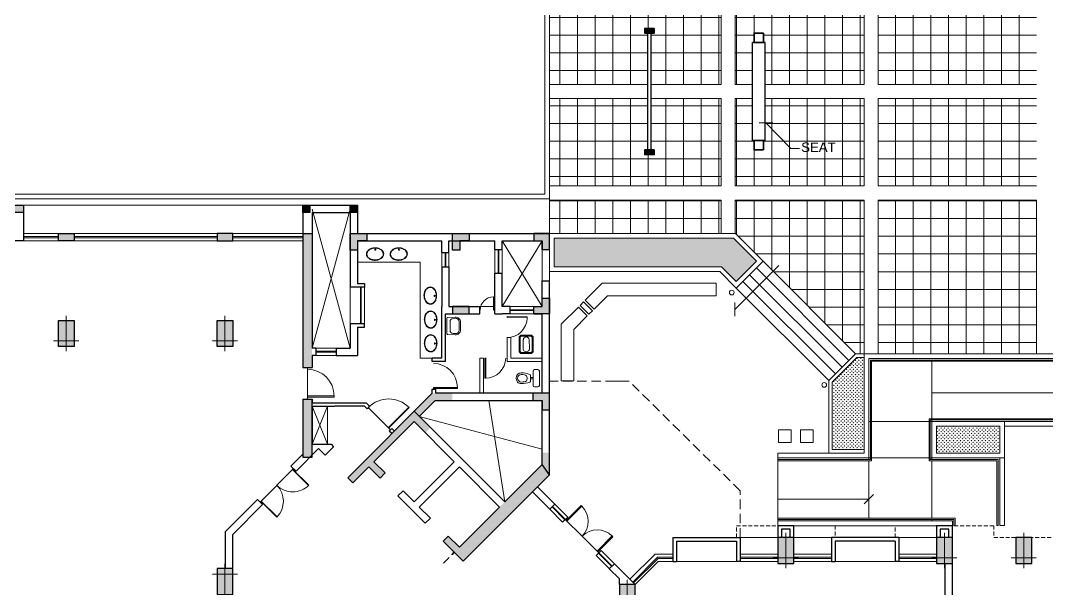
# Model space of a CAD drawing. Header units: inches. Extents: x 5542223 to 12533222, y 497239 to 5189502.
# Drawn here: x 6764877 to 6797436, y 2135837 to 2153867 of the extents above; entities that cross this region are included whole.
import ezdxf

# ---------------------------------------------------------------- set-up
doc = ezdxf.new("R2010")
doc.units = ezdxf.units.IN
doc.header["$MEASUREMENT"] = 0
for name, pattern in [('CENTER2', [1.125, 0.75, -0.125, 0.125, -0.125]), ('HIDDEN', [0.375, 0.25, -0.125]), ('HIDDENX2', [0.75, 0.5, -0.25])]:
    doc.linetypes.add(name, pattern=pattern)
doc.layers.get('0').update_dxf_attribs({"color": 1})
for name, color, linetype, lineweight in [('beam_primary', 7, 'HIDDENX2', 35), ('c_b', 253, 'Continuous', 15), ('CILL', 7, 'Continuous', 20), ('col', 7, 'Continuous', 30), ('DOOR', 7, 'Continuous', 9), ('ELE', 7, 'Continuous', 13), ('grid', 7, 'CENTER2', 9), ('hatch_col', 8, 'Continuous', 5), ('HosGreenHatch', 7, 'Continuous', 5), ('HosRamp', 7, 'Continuous', 13), ('HosSteps', 7, 'Continuous', 13), ('LS PAVMNT', 8, 'Continuous', 5), ('PROJECTION', 7, 'HIDDEN', 18), ('Road', 7, 'Continuous', 15), ('Road_CStone', 8, 'Continuous', 15), ('STAIR', 253, 'Continuous', 5), ('terrha', 250, 'Continuous', 9), ('TEXT', 7, 'Continuous', 20), ('TOIFIT', 7, 'Continuous', 13), ('WALL', 7, 'Continuous', 30), ('wall1', 253, 'Continuous', 35), ('wall_ele', 7, 'Continuous', 18), ('WIN', 7, 'Continuous', 20)]:
    doc.layers.add(name, color=color, linetype=linetype, lineweight=lineweight)
doc.layers.add('FURN', color=34, linetype='Continuous', lineweight=9, plot=False)
doc.styles.add('NAME&NO.', font='arial.ttf')
doc.styles.add('style1', font='ROMANS.SHX', dxfattribs={"width": 0.75, "height": 750})
doc.dimstyles.new('nuts', dxfattribs={"dimscale": 0, "dimtxt": 300, "dimasz": 250, "dimexe": 100, "dimexo": 50, "dimgap": 100, "dimtad": 1, "dimdec": 0, "dimzin": 0, "dimdsep": 46, "dimtxsty": 'style1', "dimblk": 'OBLIQUE', "dimcen": 250, "dimdle": 100, "dimclrd": 256, "dimclre": 256, "dimclrt": 256, "dimadec": 0, "dimazin": 0, "dimtfac": 1, "dimtdec": 0, "dimtmove": 2, "dimatfit": 3, "dimldrblk": 'OBLIQUE', "dimfxl": 1, "dimlwd": -1, "dimlwe": -1, "dimarcsym": 0})
pattern_1 = [(90, (-2274895.06, -572081.5), (-56.5685425, 56.5685425), [15, -98.137085]), (45, (-2274895.06, -572081.5), (-56.5685425, 56.5685425), [15, -65]), (135, (-2274895.06, -572081.5), (-56.5685425, -56.5685425), [15, -65])]

# ---------------------------------------------------------------- blocks, each defined once
blk = doc.blocks.new('Door')
for p, q in [((0, 0.458), (0, 0.444)), ((0, 0.458), (0.917, 0.458)), ((0, 0.444), (0.917, 0.444))]:
    blk.add_line(p, q)
blk.add_arc((0, 0.458), 0.917, 270, 360)
blk = doc.blocks.new('colum')
at = {"layer": 'hatch_col'}
blk.add_hatch(color=256, dxfattribs=at).paths.add_polyline_path([(250, 185), (-250, 185), (-250, -640), (250, -640)])
at = {"layer": 'col'}
blk.add_lwpolyline([(-250, -640), (250, -640), (250, 185), (-250, 185)], close=True, dxfattribs=at)
at = {"layer": 'grid'}
for p, q in [((0, 335), (0, -790)), ((-400, 0), (400, 0))]:
    blk.add_line(p, q, dxfattribs=at)
blk = doc.blocks.new('door-left')
at = {"layer": 'DOOR'}
blk.add_lwpolyline([(-0.402, 0.85), (-0.444, 0.85), (-0.444, 0), (-0.402, 0)], close=True, dxfattribs=at)
blk.add_arc((-0.406, 0), 0.85, 0, 90, dxfattribs=at)
blk = doc.blocks.new('Doorr')
for p, q in [((0, -0.458), (0, -0.444)), ((0, -0.444), (0.917, -0.444)), ((0, -0.458), (0.917, -0.458))]:
    blk.add_line(p, q)
blk.add_arc((0, -0.458), 0.917, 0, 90)
blk = doc.blocks.new('WC')
for p, q in [((0, -225), (0, 225)), ((50, 275), (150, 275)), ((200, -225), (200, 225)), ((200, 20), (278, 20)), ((278, -83), (278, 83)), ((388, -14), (388, 14)), ((50, -275), (150, -275)), ((200, -20), (278, -20))]:
    blk.add_line(p, q)
for centre, radius, start, end in [((50, 225), 50, 90, 180), ((150, 225), 50, 0, 90), ((318, 83), 40, 110.57, 180), ((578, -610), 780, 90, 110.57), ((488, 14), 100, 98.2132, 180), ((578, -610), 730, 90, 98.2132), ((578, 19), 151, 41.4237, 90), ((578, 19), 101, 41.4237, 90), ((570, 0), 120, 315.6019, 44.3981), ((570, 0), 170, 315.6019, 44.3981), ((50, -225), 50, 180, 270), ((150, -225), 50, 270, 360), ((318, -83), 40, 180, 249.43), ((578, 610), 780, 249.43, 270), ((488, -14), 100, 180, 261.7868), ((578, 610), 730, 261.7868, 270), ((578, -19), 101, 270, 318.5763), ((578, -19), 151, 270, 318.5763)]:
    blk.add_arc(centre, radius, start, end)
blk = doc.blocks.new('o-pan')
for p, q in [((50, 220), (0, 170)), ((0, 170), (0, -170)), ((62, 190), (30, 158)), ((30, 158), (30, -158)), ((530, 220), (50, 220)), ((518, 190), (62, 190)), ((435, 93), (160, 102)), ((550, 158), (518, 190)), ((580, 170), (530, 220)), ((550, -158), (550, 158)), ((580, -170), (580, 170)), ((0, -170), (50, -220)), ((30, -158), (62, -190)), ((50, -220), (530, -220)), ((62, -190), (518, -190)), ((160, -102), (435, -93)), ((518, -190), (550, -158)), ((530, -220), (580, -170))]:
    blk.add_line(p, q)
for centre, radius, start, end in [((157, 0), 102, 88.172, 271.828), ((432, 0), 92.9, 271.828, 88.172)]:
    blk.add_arc(centre, radius, start, end)
blk = doc.blocks.new('WB-58X43')
for p, q in [((-122, 430), (122, 430)), ((-122, 390), (122, 390)), ((-282, 263), (-271, 19)), ((-251, 0), (251, 0)), ((-242, 264), (-239, 195)), ((-139, 100), (139, 100)), ((239, 195), (242, 264)), ((271, 19), (282, 263))]:
    blk.add_line(p, q)
for centre, radius, start, end in [((-122, 270), 160, 90, 182.663), ((-122, 270), 120, 90, 182.663), ((122, 270), 160, 357.337, 90), ((122, 270), 120, 357.337, 90), ((-251, 20), 20, 182.663, 270), ((-139, 200), 100, 182.663, 270), ((139, 200), 100, 270, 357.337), ((251, 20), 20, 270, 357.337)]:
    blk.add_arc(centre, radius, start, end)
blk = doc.blocks.new('basin2')
for points in [[(278, -206, 0.12976), (261, -133, 0.106426), (201, -63, 0.084431), (116, -18, 0.073534), (7, 0, 0.073534), (-102, -14, 0.084431), (-188, -55, 0.106426), (-251, -122, 0.12976), (-272, -195, 0.12976), (-254, -269, 0.106426), (-194, -339, 0.084431), (-109, -383, 0.073534), (-1, -402, 0.073534), (108, -388, 0.084431), (195, -347, 0.106426), (258, -279, 0.12976)], [(263, -201, 0.119977), (247, -140, 0.106426), (192, -75, 0.084431), (111, -33, 0.073534), (7, -15, 0.073534), (-97, -28, 0.084431), (-180, -67, 0.106426), (-238, -130, 0.12976), (-257, -196, 0.009633), (-257, -201, 0.119977), (-240, -262, 0.106426), (-185, -327, 0.084431), (-104, -369, 0.073534), (0, -387, 0.073534), (104, -373, 0.084431), (187, -334, 0.106426), (245, -272, 0.12976), (263, -206, 0.009633)]]:
    blk.add_lwpolyline(points, format="xyb", close=True)
for radius in [17.8, 12.2]:
    blk.add_circle((-4, -64), radius)
blk = doc.blocks.new('RES_GH2')
at = {"layer": 'hatch_col'}
for points in [[(-230, 0), (0, 0), (0, -230), (-230, -230)], [(-11090, -230), (-10590, -230), (-10590, 0), (-11090, 0)], [(-1735, 0), (-1505, 0), (-1505, -230), (-1735, -230)], [(-1735, -900), (-1435, -900), (-1435, -5145), (-1735, -5145)], [(0, -1130), (0, -1430), (-230, -1430), (-230, -900), (300, -900), (300, -1130)], [(3245, -1130), (3245, -1430), (3015, -1430), (3015, -900), (3545, -900), (3545, -1130)], [(5860, -1130), (5590, -1130), (5590, -900), (6090, -900), (6090, -1400), (5860, -1400)], [(3015, -3215), (3545, -3215), (3545, -3445), (3015, -3445)], [(5860, -3215), (5590, -3215), (5590, -3445), (6090, -3445), (6090, -2945), (5860, -2945)], [(-1735, -6145), (-1435, -6145), (-1435, -7920), (-1505, -7990), (-1735, -7990)], [(5860, -6190), (5560, -6190), (5560, -5960), (6090, -5960), (6090, -6490), (5860, -6490)], [(-1435, -7920), (-1435, -7990), (-1505, -7990)], [(4507, -9566), (5807, -8267), (6090, -8550), (3355, -11285), (3072, -11002)], [(2718, -10648), (2881, -10486), (3235, -10839), (3072, -11002)]]:
    blk.add_hatch(color=256, dxfattribs=at).paths.add_polyline_path(points)
h = blk.add_hatch(color=256, dxfattribs=at)
h.paths.add_polyline_path([(-9480, -1130), (-9480, -900), (-9230, -900), (-9230, -1130)])
h.paths.add_polyline_path([(-9230, -900), (-8980, -900), (-8980, -1130), (-9230, -1130)])
h = blk.add_hatch(color=256, dxfattribs=at)
h.paths.add_polyline_path([(-4450, -1130), (-4450, -900), (-4200, -900), (-4200, -1130)])
h.paths.add_polyline_path([(-4200, -900), (-3950, -900), (-3950, -1130), (-4200, -1130)])
h = blk.add_hatch(color=256, dxfattribs=at)
h.paths.add_polyline_path([(-304, -8637), (-142, -8474), (21, -8637), (-142, -8799)])
h.paths.add_polyline_path([(25, -8307), (201, -8131), (364, -8294), (21, -8637), (-142, -8474)])
h.paths.add_polyline_path([(201, -8131), (1799, -6533), (2315, -7049), (2153, -7212), (1799, -6858), (526, -8131), (880, -8485), (717, -8647)])
h.paths.add_polyline_path([(2372, -5960), (3015, -5960), (3015, -6190), (2467, -6190), (1962, -6696), (1799, -6533)])
h = blk.add_hatch(color=256, dxfattribs=at)
h.paths.add_polyline_path([(5807, -8267), (5860, -8214), (5860, -7845), (5975, -7845), (5975, -8382), (5949, -8408)])
h.paths.add_polyline_path([(5975, -8382), (6090, -8267), (6090, -8550), (5975, -8435)])
h.paths.add_polyline_path([(5975, -7984), (5975, -7845), (6090, -7845), (6090, -8267), (5975, -8382)])
h.paths.add_polyline_path([(5975, -8382), (5975, -8435), (5949, -8408)])
for p, q in [((4670, -9404), (4164, -6190)), ((1962, -6696), (5860, -7730))]:
    blk.add_line(p, q)
at = {"layer": 'beam_primary', "ltscale": 500}
blk.add_line((2729, -11345), (3072, -11002), dxfattribs=at)
at = {"layer": 'c_b', "ltscale": 3}
for p, q in [((10120, -11288), (12020, -11288)), ((15150, -11288), (17050, -11288))]:
    blk.add_line(p, q, dxfattribs=at)
at = {"layer": 'CILL', "ltscale": 50}
for p, q in [((7730, -10945), (7568, -11107)), ((8142, -11357), (7730, -10945)), ((7978, -11518), (7568, -11107))]:
    blk.add_line(p, q, dxfattribs=at)
at = {"layer": 'col'}
for p, q in [((-1735, -900), (-1435, -900)), ((-1735, -5145), (-1435, -5145)), ((-1735, -6145), (-1435, -6145)), ((-1735, -6145), (-1735, -7990)), ((-1435, -7990), (-1435, -6145)), ((-1735, -7990), (-1435, -7990)), ((2881, -10486), (2718, -10648)), ((2718, -10648), (3355, -11285)), ((2881, -10486), (3235, -10839))]:
    blk.add_line(p, q, dxfattribs=at)
for points in [[(0, -230), (-230, -230), (-230, 0), (0, 0)], [(-10590, 0), (-10590, -230), (-11090, -230), (-11090, 0)], [(-1505, -230), (-1735, -230), (-1735, 0), (-1505, 0)], [(-9480, -1130), (-9480, -900), (-8980, -900), (-8980, -1130)], [(300, -1130), (0, -1130), (0, -1430), (-230, -1430), (-230, -900), (300, -900)], [(3545, -1130), (3245, -1130), (3245, -1430), (3015, -1430), (3015, -900), (3545, -900)], [(5590, -1130), (5860, -1130), (5860, -1400), (6090, -1400), (6090, -900), (5590, -900)], [(3545, -3215), (3015, -3215), (3015, -3445), (3545, -3445)], [(5590, -3215), (5860, -3215), (5860, -2945), (6090, -2945), (6090, -3445), (5590, -3445)], [(5560, -6190), (5860, -6190), (5860, -6490), (6090, -6490), (6090, -5960), (5560, -5960)]]:
    blk.add_lwpolyline(points, close=True, dxfattribs=at)
blk.add_lwpolyline([(-3950, -1130), (-3950, -900), (-4450, -900), (-4450, -1130), (-3950, -1130)], dxfattribs=at)
at = {"layer": 'DOOR', "ltscale": 50}
for p, q in [((-1585, -6145), (-1585, -5145)), ((7122, -10492), (6588, -9965)), ((7656, -11019), (7122, -10492))]:
    blk.add_line(p, q, dxfattribs=at)
at = {"layer": 'DOOR'}
blk.add_line((345, -6410), (1052, -7117), dxfattribs=at)
at = {"layer": 'ELE', "lineweight": 18, "ltscale": 0.1}
for p, q in [((0, -1805), (1988, -1805)), ((1988, -4845), (1988, -1805)), ((2372, -4845), (1988, -4845))]:
    blk.add_line(p, q, dxfattribs=at)
at = {"layer": 'FURN', "ltscale": 4}
blk.add_line((-3086, -9409), (-2026, -8348), dxfattribs=at)
at = {"layer": 'PROJECTION', "ltscale": 3}
blk.add_line((-1735, 0), (-10590, 0), dxfattribs=at)
at = {"layer": 'PROJECTION', "ltscale": 1200}
blk.add_lwpolyline([(12141, -10533), (12141, -9057), (8618, -5581), (6090, -5581)], dxfattribs=at)
at = {"layer": 'PROJECTION', "ltscale": 500}
blk.add_lwpolyline([(11331, -10533), (11331, -10533), (11331, -10533), (12020, -10533), (12020, -10158), (15150, -10158), (15150, -10533), (17050, -10533), (17050, -10158), (20180, -10158), (20180, -10533), (22080, -10533), (22080, -10533), (22080, -10533), (22080, -10533)], dxfattribs=at)
at = {"layer": 'STAIR', "ltscale": 3}
blk.add_line((7890, -5581), (8618, -5581), dxfattribs=at)
at = {"layer": 'terrha', "ltscale": 3}
for p, q in [((-230, -4530), (-1435, -130)), ((-1435, -4530), (-230, -130)), ((5860, -3215), (4590, -1130)), ((4590, -3215), (5860, -1130))]:
    blk.add_line(p, q, dxfattribs=at)
at = {"layer": 'WALL'}
for p, q in [((-12325, 0), (-10590, 0)), ((-1735, 0), (0, 0)), ((-1735, 0), (-1735, -5145)), ((-1435, -230), (-1435, -3655)), ((-1435, -230), (-230, -230)), ((-10590, -1130), (-11880, -1130)), ((-1735, -3655), (-1735, -4180)), ((-1435, -3655), (-1435, -4530)), ((-1320, -4530), (-1435, -4530)), ((-1320, -4530), (-1320, -4760)), ((-1435, -4760), (-1435, -5145)), ((-1320, -4760), (-1435, -4760)), ((-1735, -5145), (-1435, -5145)), ((-1735, -6145), (-1435, -6145)), ((-1735, -6145), (-1735, -7895)), ((-1435, -6145), (-1435, -6260)), ((2372, -5960), (-304, -8637)), ((5860, -5960), (2487, -5960)), ((-1435, -6260), (-720, -6260)), ((-1435, -6375), (-1435, -7575)), ((-1435, -6375), (-720, -6375)), ((229, -6375), (-720, -6375)), ((2467, -6190), (1962, -6696)), ((1799, -6533), (4670, -9404)), ((1799, -6858), (526, -8131)), ((1799, -6858), (3072, -8131)), ((-1435, -7575), (-835, -7575)), ((-1228, -7713), (-1019, -7922)), ((526, -8131), (880, -8485)), ((3072, -8131), (1799, -9404)), ((364, -8294), (-142, -8799)), ((364, -8294), (717, -8647)), ((3235, -8294), (1962, -9566)), ((3235, -8294), (4507, -9566)), ((5860, -8214), (4670, -9404)), ((6090, -8550), (5860, -8214)), ((-304, -8637), (-142, -8799)), ((880, -8485), (717, -8647)), ((6090, -8550), (3355, -11285)), ((1446, -9050), (1283, -9213)), ((1446, -9050), (1799, -9404)), ((6097, -9636), (5550, -9090)), ((5713, -8927), (6259, -9474)), ((6259, -9474), (5847, -9061)), ((1283, -9213), (2153, -10083)), ((1962, -9566), (2315, -9920)), ((4507, -9566), (3235, -10839)), ((6097, -9636), (6259, -9474)), ((2315, -9920), (2153, -10083)), ((-4180, -11514), (-4180, -10340)), ((-3950, -11514), (-3950, -10435)), ((2881, -10486), (2718, -10648)), ((2718, -10648), (3355, -11285)), ((2881, -10486), (3235, -10839)), ((7986, -11526), (8149, -11363)), ((8805, -12019), (8149, -11363)), ((8305, -11845), (7986, -11526)), ((8305, -12019), (8305, -11845))]:
    blk.add_line(p, q, dxfattribs=at)
at = {"layer": 'WALL', "ltscale": 0.1}
for p, q in [((-10590, 0), (-10590, -1130)), ((0, 0), (0, -900)), ((-230, -230), (-230, -900)), ((-230, -900), (6090, -900)), ((-230, -900), (-230, -2595)), ((6090, -1400), (6090, -900)), ((0, -1130), (2674, -1130)), ((0, -1130), (0, -2480)), ((2674, -1505), (2674, -1130)), ((2904, -1130), (4360, -1130)), ((2904, -1505), (2904, -1130)), ((4360, -1400), (4360, -1130)), ((4590, -1400), (4590, -1130)), ((4590, -1130), (5860, -1130)), ((5860, -1400), (5860, -1130)), ((2674, -1505), (2904, -1505)), ((4360, -1400), (4590, -1400)), ((5860, -1400), (6090, -1400)), ((2674, -1955), (2904, -1955)), ((4360, -2150), (4590, -2150)), ((4360, -3215), (4360, -2150)), ((4360, -3445), (4360, -2150)), ((4590, -3215), (4590, -2150)), ((5860, -2400), (6090, -2400)), ((5860, -3215), (5860, -2400)), ((5860, -3215), (5860, -2515)), ((6090, -8550), (6090, -2400)), ((2674, -4845), (2674, -3215)), ((2904, -3215), (3880, -3215)), ((3880, -3446), (3880, -3215)), ((4840, -3445), (4840, -3215)), ((5590, -3215), (5860, -3215)), ((5590, -3445), (5590, -3215)), ((2789, -3445), (3880, -3445)), ((2789, -4960), (2789, -3445)), ((4360, -3445), (4590, -3445)), ((5590, -3445), (5860, -3445)), ((5860, -5960), (5860, -3445)), ((230, -3756), (-230, -3756)), ((-230, -3756), (-230, -4530)), ((0, -3871), (0, -4760)), ((0, -3871), (230, -3871)), ((230, -3871), (230, -3756)), ((-675, -4530), (-230, -4530)), ((-675, -4530), (-675, -4760)), ((-675, -4760), (0, -4760)), ((2674, -4845), (2372, -4845)), ((2789, -4960), (2372, -4960)), ((2372, -5960), (2372, -5827)), ((2372, -5827), (2487, -5827)), ((2487, -5960), (2487, -5827)), ((-720, -6260), (277, -6260)), ((229, -6375), (305, -6451)), ((277, -6260), (386, -6369)), ((386, -6369), (305, -6451)), ((5860, -8214), (5860, -6190)), ((1093, -7076), (1012, -7158)), ((1093, -7239), (1012, -7158)), ((1174, -7158), (1093, -7076)), ((-1228, -7713), (-1944, -8429)), ((-1735, -7895), (-2107, -8267)), ((-2107, -8267), (-1944, -8429)), ((-3168, -9327), (-4180, -10340)), ((-3168, -9327), (-3005, -9490)), ((-3005, -9490), (-3950, -10435))]:
    blk.add_line(p, q, dxfattribs=at)
at = {"layer": 'WALL', "ltscale": 1000}
for p, q in [((2674, -1955), (2674, -3215)), ((2904, -1955), (2904, -3215)), ((4840, -3215), (4590, -3215)), ((4840, -3445), (4590, -3445)), ((2372, -4960), (2372, -4845)), ((-754, -7656), (-1019, -7922)), ((-835, -7575), (-754, -7656))]:
    blk.add_line(p, q, dxfattribs=at)
at = {"layer": 'WALL', "lineweight": 18, "ltscale": 0.1}
for p, q in [((4745, -4960), (4745, -4199)), ((4745, -4199), (4860, -4199)), ((4860, -4845), (4860, -4199)), ((3880, -5960), (3880, -4845)), ((3995, -4845), (3880, -4845)), ((3995, -5960), (3995, -4845))]:
    blk.add_line(p, q, dxfattribs=at)
at = {"layer": 'WALL', "lineweight": 18}
for p, q in [((5860, -4845), (4860, -4845)), ((5860, -4960), (4745, -4960))]:
    blk.add_line(p, q, dxfattribs=at)
at = {"layer": 'WALL', "ltscale": 3}
blk.add_line((2467, -6190), (5860, -6190), dxfattribs=at)
at = {"layer": 'WALL', "ltscale": 4}
for p, q in [((10005, -10533), (12135, -10533)), ((10005, -10533), (10005, -11288)), ((10120, -10648), (12020, -10648)), ((10120, -10648), (10120, -11288)), ((12020, -10648), (12020, -11288)), ((12135, -10533), (12135, -11288)), ((17165, -10533), (15035, -10533)), ((15035, -10533), (15035, -11288)), ((17050, -10648), (15150, -10648)), ((15150, -10648), (15150, -11288)), ((17050, -10648), (17050, -11288)), ((17165, -10533), (17165, -11288)), ((10005, -11288), (10120, -11288)), ((12135, -11288), (12020, -11288)), ((15035, -11288), (15150, -11288)), ((17165, -11288), (17050, -11288))]:
    blk.add_line(p, q, dxfattribs=at)
at = {"layer": 'WALL', "ltscale": 0.1}
for points in [[(0, -2480), (230, -2480), (230, -2595), (-230, -2595)], [(13835, -10543), (13835, -10158), (13335, -10158), (13335, -10543)], [(13720, -10543), (13720, -10273), (13450, -10273), (13450, -10543)], [(18865, -10533), (18865, -10158), (18365, -10158), (18365, -10533)], [(18750, -10533), (18750, -10273), (18480, -10273), (18480, -10533)], [(18635, -19879), (18635, -11358)], [(18865, -19878), (18865, -11358)]]:
    blk.add_lwpolyline(points, dxfattribs=at)
at = {"layer": 'wall_ele', "ltscale": 50}
for p, q in [((5860, -1400), (5860, -2400)), ((6090, -2400), (6090, -1400))]:
    blk.add_line(p, q, dxfattribs=at)
at = {"layer": 'wall_ele', "ltscale": 0.1}
blk.add_line((-950, -6375), (-950, -7575), dxfattribs=at)
at = {"layer": 'wall_ele', "ltscale": 4}
for p, q in [((12135, -10533), (13335, -10533)), ((15035, -10533), (13835, -10533)), ((17165, -10533), (18365, -10533))]:
    blk.add_line(p, q, dxfattribs=at)
at = {"layer": 'WIN', "ltscale": 0.1}
for p, q in [((-10590, -900), (-9480, -900)), ((-8980, -900), (-4450, -900)), ((-3950, -900), (-1735, -900)), ((-10590, -995), (-9480, -995)), ((-10590, -1035), (-9480, -1035)), ((-10590, -1130), (-1735, -1130)), ((-8980, -995), (-4450, -995)), ((-8980, -1035), (-4450, -1035)), ((-3950, -995), (-1735, -995)), ((-3950, -1035), (-1735, -1035)), ((2779, -1955), (2779, -1505)), ((2799, -1955), (2799, -1505)), ((4465, -2150), (4465, -1400)), ((4485, -2150), (4485, -1400)), ((-230, -2595), (-230, -3756)), ((99, -3756), (99, -2595)), ((119, -3756), (119, -2595)), ((230, -2595), (230, -3756)), ((4840, -3320), (5590, -3320)), ((4840, -3320), (5590, -3320)), ((4840, -3340), (5590, -3340)), ((4840, -3340), (5590, -3340)), ((6171, -9562), (6581, -9973)), ((6185, -9548), (6596, -9958)), ((7642, -11033), (8053, -11444)), ((7656, -11019), (8067, -11430)), ((8642, -11857), (9441, -11058)), ((10005, -11058), (9441, -11058)), ((12135, -11058), (13335, -11058)), ((15035, -11058), (13835, -11058)), ((18365, -11058), (17165, -11058)), ((8729, -11944), (9519, -11153)), ((8757, -11972), (9536, -11193)), ((8805, -12019), (9536, -11288)), ((10005, -11153), (9519, -11153)), ((10005, -11193), (9536, -11193)), ((10005, -11288), (9536, -11288)), ((12135, -11153), (13335, -11153)), ((12135, -11193), (13335, -11193)), ((12135, -11288), (13335, -11288)), ((15035, -11153), (13835, -11153)), ((15035, -11193), (13835, -11193)), ((15035, -11288), (13835, -11288)), ((17165, -11153), (18365, -11153)), ((17165, -11193), (18365, -11193)), ((17165, -11288), (18365, -11288))]:
    blk.add_line(p, q, dxfattribs=at)
at = {"layer": 'WIN', "ltscale": 50}
for p, q in [((2674, -1955), (2674, -1505)), ((2904, -1505), (2904, -1955)), ((4360, -2150), (4360, -1400)), ((4590, -1400), (4590, -2150)), ((4590, -3215), (5590, -3215)), ((4590, -3445), (5590, -3445)), ((-950, -7575), (-1435, -6375)), ((-950, -6375), (-1435, -7575))]:
    blk.add_line(p, q, dxfattribs=at)
at = {"layer": 'WIN', "lineweight": 18, "ltscale": 0.1}
blk.add_line((4303, -3215), (3880, -3215), dxfattribs=at)
at = {"layer": 'WIN', "ltscale": 25}
for p, q in [((-1320, -4530), (-675, -4530)), ((-1320, -4628), (-675, -4628)), ((-1320, -4663), (-675, -4663)), ((-1320, -4760), (-675, -4760))]:
    blk.add_line(p, q, dxfattribs=at)
at = {"layer": 'WIN', "ltscale": 0.1}
for points in [[(6507, -10047), (6097, -9636)], [(6507, -10047), (6670, -9884), (6259, -9474)]]:
    blk.add_lwpolyline(points, dxfattribs=at)
at = {"layer": 'DOOR', "lineweight": 18, "ltscale": 50, "xscale": 749.999999999972, "yscale": 750, "zscale": 750, "rotation": 269.2081202225688}
blk.add_blockref('door-left', (4741, -3865), dxfattribs=at)
at = {"layer": 'DOOR', "lineweight": 18, "ltscale": 50, "extrusion": (-4.40213e-36, -2.23152e-36, -1), "xscale": 750, "yscale": 750, "zscale": -750, "rotation": 180}
blk.add_blockref('door-left', (-4369, -4845), dxfattribs=at)
at = {"layer": 'DOOR', "ltscale": 50, "extrusion": (2.23152e-36, -4.40213e-36, -1), "xscale": 1000, "yscale": 1000, "zscale": -1000, "rotation": 90}
blk.add_blockref('door-left', (1585, -5645), dxfattribs=at)
at = {"layer": 'DOOR', "lineweight": 18, "ltscale": 50, "extrusion": (2.23152e-36, -4.40213e-36, -1), "xscale": 900, "yscale": 900, "zscale": -900, "rotation": 90}
blk.add_blockref('door-left', (-2408, -5416), dxfattribs=at)
at = {"layer": 'DOOR', "extrusion": (2.23152e-36, 4.40213e-36, -1), "xscale": 1000.000000001301, "yscale": 999.9999999999998, "zscale": -1000, "rotation": 135.0000000000755}
blk.add_blockref('Door', (-669, -6734), dxfattribs=at)
at = {"layer": 'DOOR', "ltscale": 50, "xscale": 796.875000035179, "yscale": 796.8750000344589, "zscale": 796.8750000343788, "rotation": 315.3791713832644}
blk.add_blockref('door-left', (6870, -10244), dxfattribs=at)
at = {"layer": 'DOOR', "ltscale": 50, "extrusion": (2.23152e-36, 4.40213e-36, -1), "xscale": 796.875000035179, "yscale": 796.8750000344589, "zscale": -796.8750000343788, "rotation": 44.62082861673557}
blk.add_blockref('door-left', (-7374, -10741), dxfattribs=at)
at = {"layer": 'FURN', "ltscale": 4, "extrusion": (2.23152e-36, 4.40213e-36, -1), "xscale": 780.0000000005539, "yscale": 780.0000000000001, "zscale": -779.9999999998967, "rotation": 224.9999999999758}
blk.add_blockref('Doorr', (2303, -8626), dxfattribs=at)
at = {"layer": 'FURN', "ltscale": 4, "xscale": 779.9999999985779, "yscale": 780, "zscale": 779.9999999998967, "rotation": 314.9999999997823}
blk.add_blockref('Doorr', (-2809, -9131), dxfattribs=at)
at = {"layer": 'grid', "ltscale": 750, "extrusion": (2.23152e-36, 4.32341e-36, -1), "rotation": 180}
for p in [(9230, -4295), (4200, -4295)]:
    blk.add_blockref('colum', p, dxfattribs=at)
at = {"layer": 'grid', "ltscale": 750, "rotation": 180}
for p in [(13585, -11173), (18615, -11173), (21130, -11173), (21130, -11173), (8555, -12659)]:
    blk.add_blockref('colum', p, dxfattribs=at)
at = {"layer": 'grid', "ltscale": 750}
blk.add_blockref('colum', (-4200, -11699), dxfattribs=at)
at = {"layer": 'TOIFIT', "lineweight": 18, "extrusion": (0, 0, -1), "zscale": -1}
for p in [(-563, -1348), (-1313, -1348)]:
    blk.add_blockref('basin2', p, dxfattribs=at)
at = {"layer": 'TOIFIT', "lineweight": 18, "extrusion": (0, 0, -1), "zscale": -1, "rotation": 90}
for p in [(-2513, -2870), (-2524, -3630), (-2524, -4380)]:
    blk.add_blockref('basin2', p, dxfattribs=at)
at = {"layer": 'TOIFIT', "lineweight": 18, "extrusion": (-2.23152e-36, -4.40213e-36, -1), "zscale": -1, "rotation": 90}
blk.add_blockref('WB-58X43', (-2839, -3828), dxfattribs=at)
at = {"layer": 'TOIFIT', "lineweight": 18}
for name, p, rotation in [('o-pan', (5354, -4700), 90), ('WC', (5770, -5486), 180)]:
    blk.add_blockref(name, p, dxfattribs=dict(at, rotation=rotation))
at = {"layer": 'WIN', "lineweight": 18, "extrusion": (-4.40213e-36, 2.23152e-36, -1), "xscale": 500, "yscale": 500, "zscale": -500}
blk.add_blockref('door-left', (-4113, -3329), dxfattribs=at)
blk = doc.blocks.new('HosEnt4')
at = {"layer": 'HosGreenHatch', "ltscale": 0.1}
h = blk.add_hatch(dxfattribs=at)
h.set_pattern_fill('GRASS', color=256, scale=80, style=0)
h.set_pattern_definition([(90, (5557178.187, 2072128.13), (56.5685425, 56.5685425), [15, -98.137085]), (135, (5557178.19, 2072128.13), (56.5685425, 56.5685425), [15, -65]), (45, (5557178.19, 2072128.13), (56.5685425, -56.5685425), [15, -65])])
h.paths.add_polyline_path([(150, -150), (5831, -150), (6559, -879), (5923, -1515), (5458, -1050), (150, -1050)])
at = {"layer": 'HosGreenHatch'}
h = blk.add_hatch(dxfattribs=at)
h.set_pattern_fill('GRASS', color=256, scale=80, style=0)
h.set_pattern_definition(pattern_1)
h.paths.add_polyline_path([(9975, -3923), (9749, -3923), (8968, -4705), (8968, -6844), (9975, -6844)])
h = blk.add_hatch(dxfattribs=at)
h.set_pattern_fill('GRASS', color=256, scale=80, style=0)
h.set_pattern_definition(pattern_1)
h.paths.add_polyline_path([(14275, -6108), (12275, -6108), (12275, -6959), (14275, -6959)])
at = {"ltscale": 0.1}
for p, q in [((1129, -2116), (1674, -1571)), ((5290, -1571), (1674, -1571)), ((5290, -1971), (5290, -1571)), ((1359, -2452), (1076, -2169)), ((1129, -2116), (1412, -2399)), ((1412, -2399), (1840, -1971)), ((5290, -1971), (1840, -1971)), ((372, -2874), (917, -2329)), ((917, -2329), (1200, -2611)), ((372, -4672), (372, -2874)), ((772, -3039), (1200, -2611)), ((772, -4672), (772, -3039)), ((12125, -5868), (12125, -4048)), ((17245, -5958), (17245, -3958)), ((772, -4672), (372, -4672)), ((10175, -5958), (10125, -5958)), ((12035, -5958), (10215, -5958)), ((12125, -5958), (12075, -5958)), ((12125, -5958), (12125, -5908)), ((7245, -7109), (7245, -9109)), ((10125, -7109), (10175, -7109)), ((10125, -7109), (10125, -7159)), ((10215, -7109), (12035, -7109)), ((12075, -7109), (12125, -7109)), ((12125, -7109), (12125, -7159)), ((10125, -7199), (10125, -9019)), ((12125, -7199), (12125, -9019)), ((12125, -9059), (12125, -9109))]:
    blk.add_line(p, q, dxfattribs=at)
at = {"color": 8, "ltscale": 0.1}
for p, q in [((12035, -7199), (12035, -5868)), ((12035, -5868), (17245, -5868)), ((12075, -7159), (12075, -5908)), ((12075, -5908), (17245, -5908)), ((12075, -7159), (14225, -7159)), ((14225, -9250), (14225, -7159)), ((12035, -7199), (14185, -7199)), ((14185, -9250), (14185, -7199)), ((7245, -9019), (12865, -9019)), ((7245, -9059), (12825, -9059)), ((12825, -9259), (12825, -9059)), ((12865, -9259), (12865, -9019)), ((12825, -9259), (12865, -9259)), ((14185, -9250), (14225, -9250))]:
    blk.add_line(p, q, dxfattribs=at)
for points in [[(7245, -7159), (10175, -7159), (10175, -4008), (17245, -4008)], [(7245, -7199), (10215, -7199), (10215, -4048), (17245, -4048)]]:
    blk.add_lwpolyline(points, dxfattribs=at)
at = {"ltscale": 0.1}
for points in [[(7658, -6622), (7258, -6622), (7258, -6222), (7658, -6222)], [(8358, -6622), (7958, -6622), (7958, -6222), (8358, -6222)]]:
    blk.add_lwpolyline(points, close=True, dxfattribs=at)
at = {"color": 5, "ltscale": 0.1}
for centre in [(5781, -1869), (8711, -4798)]:
    blk.add_circle(centre, 75, dxfattribs=at)
at = {"layer": 'HosRamp', "ltscale": 0.1}
for points in [[(0, 0), (5893, 0), (6771, -879), (5923, -1727), (5396, -1200), (0, -1200)], [(150, -150), (5831, -150), (6559, -879), (5923, -1515), (5458, -1050), (150, -1050)], [(14425, -5958), (14425, -7109), (12125, -7109), (12125, -5958), (14425, -5958)]]:
    blk.add_lwpolyline(points, close=True, dxfattribs=at)
for points in [[(17245, -3958), (10125, -3958), (10125, -7109), (7245, -7109), (7245, -6959), (9975, -6959), (9975, -3808), (17245, -3808), (17245, -3958)], [(9975, -3808), (9701, -3808), (8853, -4657), (8853, -6959)], [(9975, -3923), (9749, -3923), (8968, -4705), (8968, -6844), (9975, -6844)], [(14275, -6108), (12275, -6108), (12275, -6959), (14275, -6959), (14275, -6108)], [(14425, -5958), (17805, -5958), (17805, -6108), (14425, -6108)], [(14425, -7109), (14425, -9250), (14275, -9250), (14275, -7109)], [(7245, -9259), (12775, -9259), (12775, -9109), (7245, -9109), (7245, -9259)]]:
    blk.add_lwpolyline(points, dxfattribs=at)
at = {"layer": 'HosSteps', "ltscale": 0.1}
for p, q in [((9701, -3808), (6771, -879)), ((9489, -4021), (6559, -1091)), ((9065, -4445), (6135, -1515)), ((9277, -4233), (6347, -1303)), ((8853, -4657), (5923, -1727)), ((17305, -6108), (17305, -9259)), ((17555, -6108), (17555, -9259)), ((17805, -6108), (17805, -9258))]:
    blk.add_line(p, q, dxfattribs=at)
at = {"layer": 'WALL', "ltscale": 0.1}
blk.add_line((1253, -2558), (970, -2275), dxfattribs=at)
blk.add_lwpolyline([(970, -2275), (1076, -2169), (1359, -2452), (1253, -2558)], close=True, dxfattribs=at)
for points in [[(5877, -2402), (7273, -1008)], [(17245, -5046), (12125, -5046)], [(10125, -8419), (7245, -8419)]]:
    blk.add_leader(points, dimstyle='nuts', override={"dimscale": 100, "dimasz": 3, "dimtad": 0})

msp = doc.modelspace()

# ---------------------------------------------------------------- hatches: boundary and pattern name
at = {"layer": 'LS PAVMNT', "ltscale": 0.1}
h = msp.add_hatch(dxfattribs=at)
h.set_pattern_fill('ANSI37', color=256, scale=4480, angle=45, style=0)
h.set_pattern_definition([(90, (1268778.94, 4219245.9), (-560, 1e-13), []), (180, (1268778.94, 4219245.9), (-1e-13, -560), [])])
h.paths.add_polyline_path([(6797091.774, 2151842.789), (6797091.774, 2154610.412), (6792072.133, 2154610.412), (6792072.133, 2151842.789)])
h.paths.add_polyline_path([(6792072.133, 2151392.789), (6792072.133, 2148625.166), (6797091.774, 2148625.166), (6797091.774, 2151392.789)])
h.paths.add_polyline_path([(6791622.133, 2151842.789), (6791622.133, 2154610.412), (6787536.441, 2154610.412), (6787537.554, 2151842.789), (6788086.374, 2151842.789), (6788086.374, 2153167.789), (6788136.374, 2153167.789), (6788136.374, 2153467.789), (6788436.374, 2153467.789), (6788436.374, 2153167.789), (6788486.374, 2153167.789), (6788486.374, 2151842.789)])
h.paths.add_polyline_path([(6788486.374, 2151392.789), (6788486.374, 2150067.789), (6788436.374, 2150067.789), (6788436.374, 2149767.789), (6788136.374, 2149767.789), (6788136.374, 2150067.789), (6788086.374, 2150067.789), (6788086.374, 2151392.789), (6787537.735, 2151392.789), (6787538.847, 2148625.166), (6791622.133, 2148625.166), (6791622.133, 2151392.789)])
h.paths.add_polyline_path([(6787086.441, 2154610.412), (6781647.133, 2154610.412), (6781647.133, 2151842.789), (6784768.293, 2151842.789), (6784768.293, 2153467.789), (6784668.293, 2153467.789), (6784668.293, 2153617.789), (6784968.293, 2153617.789), (6784968.293, 2153467.789), (6784868.293, 2153467.789), (6784868.293, 2151842.789), (6787087.554, 2151842.789)])
h.paths.add_polyline_path([(6784868.293, 2149767.789), (6784968.293, 2149767.789), (6784968.293, 2149617.789), (6784668.293, 2149617.789), (6784668.293, 2149767.789), (6784768.293, 2149767.789), (6784768.293, 2151392.789), (6781647.133, 2151392.789), (6781647.133, 2148625.166), (6787088.847, 2148625.166), (6787087.735, 2151392.789), (6784868.293, 2151392.789)])
h.paths.add_polyline_path([(6789549.123, 2149619.143), (6790798.851, 2149619.143), (6790798.851, 2150084.491), (6789549.123, 2150084.491)], flags=24)
h = msp.add_hatch(dxfattribs=at)
h.set_pattern_fill('ANSI37', color=256, scale=4480, angle=45, style=0)
h.set_pattern_definition([(270, (1268778.94, 83988.5), (-560, -1e-13), []), (180, (1268778.94, 83988.5), (-1e-13, 560), [])])
h.paths.add_polyline_path([(6787086.26, 2148173.987), (6787085.835, 2147116.61), (6781797.133, 2147116.61), (6781647.133, 2147116.61), (6781647.133, 2148173.987)])
h.paths.add_polyline_path([(6791622.133, 2148173.987), (6791622.133, 2143308.199), (6791347.864, 2143308.199), (6788418.067, 2146237.996), (6787535.836, 2147120.227), (6787536.26, 2148173.987)])
h.paths.add_polyline_path([(6792072.133, 2148173.987), (6797091.774, 2148173.987), (6797091.774, 2143308.199), (6792072.133, 2143308.199)])
h.paths.add_polyline_path([(6788538.569, 2146134.615), (6788723.092, 2146134.615), (6788723.092, 2145759.615), (6788538.569, 2145759.615)], flags=24)
h.paths.add_polyline_path([(6788682.025, 2146451.308), (6789235.597, 2146451.308), (6789235.597, 2146076.308), (6788682.025, 2146076.308)], flags=24)
at = {"layer": 'wall1', "ltscale": 0.1}
for points in [[(6784668.293, 2153617.789), (6784668.293, 2153467.789), (6784968.293, 2153467.789), (6784968.293, 2153617.789)], [(6784668.293, 2149767.789), (6784668.293, 2149617.789), (6784968.293, 2149617.789), (6784968.293, 2149767.789)]]:
    msp.add_hatch(color=256, dxfattribs=at).paths.add_polyline_path(points)

# ---------------------------------------------------------------- linework, layer by layer
at = {"ltscale": 0.1}
for p, q in [((6784768.293, 2149767.789), (6784768.293, 2153467.789)), ((6784868.293, 2149767.789), (6784868.293, 2153467.789)), ((6788086.374, 2150067.789), (6788086.374, 2153167.789)), ((6788486.374, 2153167.789), (6788086.374, 2153167.789)), ((6788486.374, 2150067.789), (6788486.374, 2153167.789)), ((6788486.374, 2150067.789), (6788086.374, 2150067.789))]:
    msp.add_line(p, q, dxfattribs=at)
msp.add_circle((6864263.374, 1819279.277), 1322040.52)
at = {"layer": 'LS PAVMNT', "ltscale": 0.1}
for p, q in [((6787086.441, 2154610.412), (6787087.554, 2151842.789)), ((6787536.441, 2154610.412), (6787537.554, 2151842.789)), ((6791622.133, 2154610.412), (6791622.133, 2151842.789)), ((6792072.133, 2154610.412), (6792072.133, 2151842.789)), ((6784768.293, 2151842.789), (6781647.133, 2151842.789)), ((6787087.554, 2151842.789), (6784868.293, 2151842.789)), ((6788086.374, 2151842.789), (6787537.554, 2151842.789)), ((6791622.133, 2151842.789), (6788486.374, 2151842.789)), ((6797091.774, 2151842.789), (6792072.133, 2151842.789)), ((6784768.293, 2151392.789), (6781647.133, 2151392.789)), ((6787087.735, 2151392.789), (6784868.293, 2151392.789)), ((6787087.735, 2151392.789), (6787088.847, 2148625.166)), ((6788086.374, 2151392.789), (6787537.735, 2151392.789)), ((6787537.735, 2151392.789), (6787538.847, 2148625.166)), ((6791622.133, 2151392.789), (6788486.374, 2151392.789)), ((6791622.133, 2151392.789), (6791622.133, 2148625.166)), ((6797091.774, 2151392.789), (6792072.133, 2151392.789)), ((6792072.133, 2151392.789), (6792072.133, 2148625.166)), ((6787088.847, 2148625.166), (6781647.133, 2148625.166)), ((6791622.133, 2148625.166), (6787538.847, 2148625.166)), ((6797091.774, 2148625.166), (6792072.133, 2148625.166)), ((6787089.028, 2148173.987), (6781647.133, 2148173.987)), ((6787089.028, 2148173.987), (6787089.453, 2147116.429)), ((6791622.133, 2148173.987), (6787539.028, 2148173.987)), ((6791622.133, 2148173.987), (6791622.133, 2143308.199)), ((6797091.774, 2148173.987), (6792072.133, 2148173.987)), ((6792072.133, 2148173.987), (6792072.133, 2143308.199)), ((6797091.774, 2148173.987), (6797091.774, 2143308.199))]:
    msp.add_line(p, q, dxfattribs=at)
at = {"layer": 'LS PAVMNT'}
msp.add_line((6787539.028, 2148173.987), (6787539.028, 2147116.61), dxfattribs=at)
at = {"layer": 'Road', "ltscale": 6000}
for p, q in [((6781497.133, 2154867.199), (6781497.133, 2148367.199)), ((6781497.133, 2148367.199), (6763917.292, 2148367.199))]:
    msp.add_line(p, q, dxfattribs=at)
at = {"layer": 'Road_CStone', "ltscale": 6000}
for p, q in [((6781647.133, 2156117.789), (6781647.133, 2147116.61)), ((6781647.133, 2148217.199), (6763767.292, 2148217.199))]:
    msp.add_line(p, q, dxfattribs=at)
at = {"layer": 'wall1', "ltscale": 0.1}
for points in [[(6784968.293, 2153617.789), (6784668.293, 2153617.789), (6784668.293, 2153467.789), (6784968.293, 2153467.789)], [(6788436.374, 2153467.789), (6788136.374, 2153467.789), (6788136.374, 2153167.789), (6788436.374, 2153167.789)], [(6788436.374, 2149767.789), (6788136.374, 2149767.789), (6788136.374, 2150067.789), (6788436.374, 2150067.789)], [(6784968.293, 2149767.789), (6784668.293, 2149767.789), (6784668.293, 2149617.789), (6784968.293, 2149617.789)]]:
    msp.add_lwpolyline(points, close=True, dxfattribs=at)

# ---------------------------------------------------------------- block references
at = {"layer": 'HosRamp'}
msp.add_blockref('HosEnt4', (6781647.133, 2147116.61), dxfattribs=at)
at = {"layer": 'Road'}
msp.add_blockref('RES_GH2', (6775557.133, 2148016.61), dxfattribs=at)

# ---------------------------------------------------------------- texts
at = {"layer": 'TEXT', "style": 'NAME&NO.'}
msp.add_text('SEAT', height=300, dxfattribs=at).set_placement((6789626.681, 2149701.817))

# ---------------------------------------------------------------- leaders
at = {"layer": 'TEXT'}
msp.add_leader([(6788511.357, 2150622.445), (6789294.393, 2149816.962), (6789569.749, 2149816.962)], dimstyle='nuts', override={"dimscale": 100, "dimasz": 3, "dimtad": 0}, dxfattribs=at)

doc.saveas('drawing.dxf')
